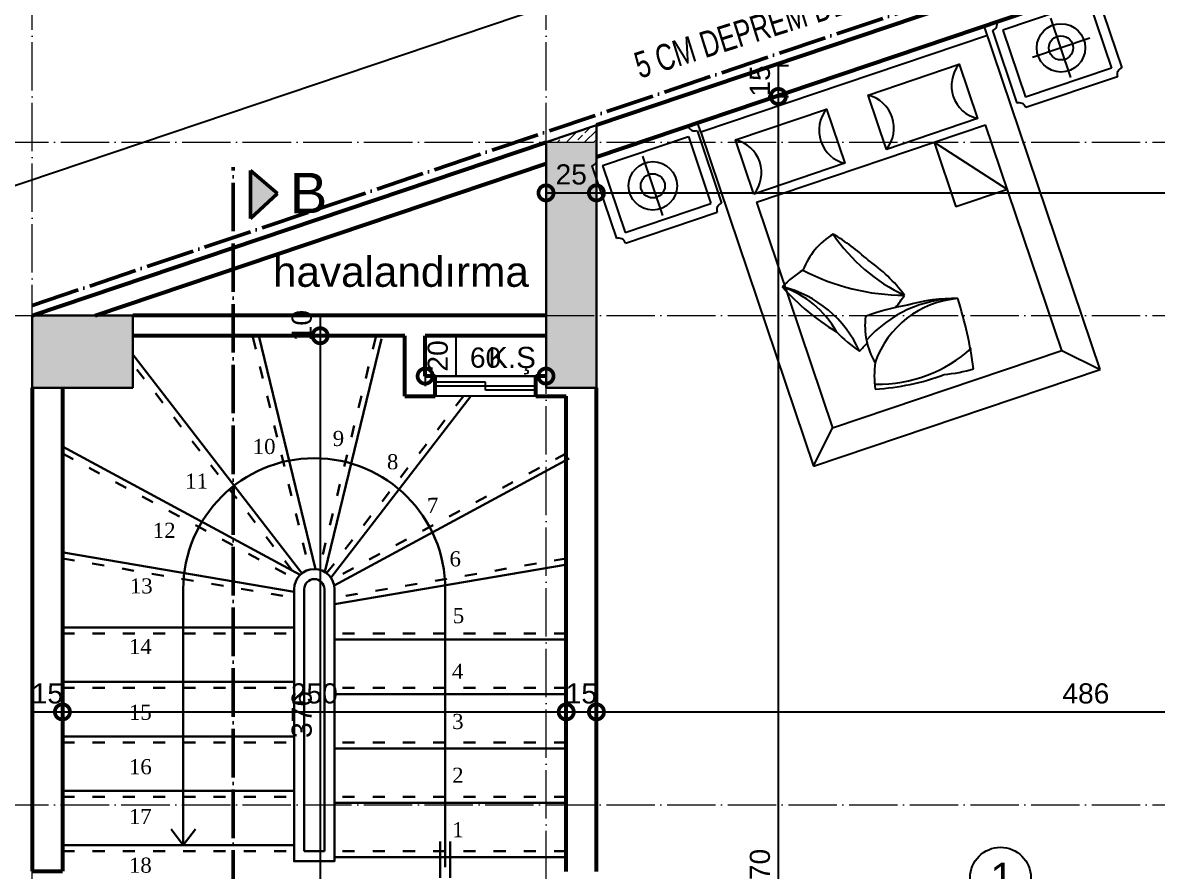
# Model space of a CAD drawing. Header units: millimetres. Extents: x 7519 to 33116, y -1769 to 3101.
# Drawn here: x 17785 to 18348, y 1821 to 2242 of the extents above; entities that cross this region are included whole.
import ezdxf
from ezdxf.enums import TextEntityAlignment as Align

# ---------------------------------------------------------------- set-up
doc = ezdxf.new("R2010")
doc.units = ezdxf.units.MM
doc.linetypes.add('ACAD_ISO03W100', pattern=[30, 12, -18])
doc.linetypes.add('ACAD_ISO04W100', pattern=[30, 24, -3, 0, -3])
for name, color, linetype, lineweight in [('duvar', 145, 'Continuous', 53), ('iç ölçü x', 20, 'Continuous', 9), ('KAPI', 42, 'Continuous', 25), ('kesit', 50, 'Continuous', 50), ('kolon', 1, 'Continuous', 30), ('KÜTÜPHANE', 34, 'Continuous', 30), ('tarama', 157, 'Continuous', 15), ('çizgi', 234, 'Continuous', 9)]:
    doc.layers.add(name, color=color, linetype=linetype, lineweight=lineweight)
doc.layers.add('家具', color=7, linetype='Continuous')
doc.styles.add('ARIAL', font='arial.ttf', dxfattribs={"height": 10})
doc.styles.add('emre', font='times.ttf')
doc.styles.get("Standard").update_dxf_attribs({"font": 'arial.ttf'})
doc.dimstyles.new('KESİT', dxfattribs={"dimscale": 0, "dimtxt": 10, "dimasz": 15, "dimexe": 5, "dimexo": 5, "dimgap": 4, "dimtad": 1, "dimdec": 0, "dimdsep": 46, "dimtxsty": 'ARIAL', "dimblk": 'DOTSMALL', "dimcen": -2, "dimclrd": 256, "dimclre": 8, "dimclrt": 4, "dimadec": 0, "dimazin": 0, "dimtfac": 0.533333, "dimtdec": 0, "dimtix": 1, "dimtmove": 2, "dimatfit": 3, "dimldrblk": 'DOTSMALL', "dimfxl": 35, "dimfxlon": 1, "dimtolj": 1, "dimarcsym": 0})

# ---------------------------------------------------------------- blocks, each defined once
blk = doc.blocks.new('_DotSmall')
at = {"color": 0, "linetype": 'ByBlock', "const_width": 0.5}
blk.add_lwpolyline([(-0.0625, 0, 1), (0.0625, 0, 1)], format="xyb", close=True, dxfattribs=at)
blk = doc.blocks.new('*D419')
at = {"layer": 'Defpoints', "color": 0, "transparency": 16777216}
for p in [(18744.61, 2486.6), (18750.83, 2468.14), (17775.58, 2139.11)]:
    blk.add_point(p, dxfattribs=at)
at = {"layer": 'iç ölçü x', "color": 8, "lineweight": -2, "transparency": 16777216}
for p, q in [((18749.24, 2472.88), (18743.01, 2491.33)), ((17773.99, 2143.84), (17767.76, 2162.3))]:
    blk.add_line(p, q, dxfattribs=at)
at = {"layer": 'iç ölçü x', "lineweight": -2, "transparency": 16777216}
blk.add_line((17769.36, 2157.56), (18744.61, 2486.6), dxfattribs=at)
at = {"layer": 'iç ölçü x', "lineweight": -2, "transparency": 16777216, "xscale": 15, "yscale": 15, "zscale": 15}
for p, rotation in [((18744.61, 2486.6), 18.64367488283391), ((17769.36, 2157.56), 198.6436748828339)]:
    blk.add_blockref('_DotSmall', p, dxfattribs=dict(at, rotation=rotation))
at = {"layer": 'iç ölçü x', "color": 4, "transparency": 16777216, "insert": (18254.07, 2330.71), "char_height": 10, "attachment_point": 5, "rotation": 18.6437, "style": 'ARIAL'}
blk.add_mtext('\\A1;1029', dxfattribs=at)
blk = doc.blocks.new('*D431')
at = {"layer": 'Defpoints', "color": 0, "transparency": 16777216}
for p in [(17728.51, 2097.04), (17789.76, 2097.04), (17789.76, 1285.89)]:
    blk.add_point(p, dxfattribs=at)
at = {"layer": 'iç ölçü x', "color": 8, "lineweight": -2, "transparency": 16777216}
for p, q in [((17763.51, 2097.04), (17723.51, 2097.04)), ((17763.51, 1285.89), (17723.51, 1285.89))]:
    blk.add_line(p, q, dxfattribs=at)
at = {"layer": 'iç ölçü x', "lineweight": -2, "transparency": 16777216}
blk.add_line((17728.51, 1285.89), (17728.51, 2097.04), dxfattribs=at)
at = {"layer": 'iç ölçü x', "lineweight": -2, "transparency": 16777216, "xscale": 15, "yscale": 15, "zscale": 15}
for p, rotation in [((17728.51, 2097.04), 90), ((17728.51, 1285.89), 270)]:
    blk.add_blockref('_DotSmall', p, dxfattribs=dict(at, rotation=rotation))
at = {"layer": 'iç ölçü x', "color": 4, "transparency": 16777216, "insert": (17719.41, 1691.47), "char_height": 10, "attachment_point": 5, "rotation": 90, "style": 'ARIAL'}
blk.add_mtext('\\A1;811', dxfattribs=at)
blk = doc.blocks.new('*D432')
at = {"layer": 'Defpoints', "color": 0, "transparency": 16777216}
for p in [(17728.51, 2183.07), (18044.76, 2183.07), (17789.76, 2097.04)]:
    blk.add_point(p, dxfattribs=at)
at = {"layer": 'iç ölçü x', "color": 8, "lineweight": -2, "transparency": 16777216}
for p, q in [((17763.51, 2183.07), (17723.51, 2183.07)), ((17763.51, 2097.04), (17723.51, 2097.04))]:
    blk.add_line(p, q, dxfattribs=at)
at = {"layer": 'iç ölçü x', "lineweight": -2, "transparency": 16777216}
blk.add_line((17728.51, 2097.04), (17728.51, 2183.07), dxfattribs=at)
at = {"layer": 'iç ölçü x', "lineweight": -2, "transparency": 16777216, "xscale": 15, "yscale": 15, "zscale": 15}
for p, rotation in [((17728.51, 2183.07), 90), ((17728.51, 2097.04), 270)]:
    blk.add_blockref('_DotSmall', p, dxfattribs=dict(at, rotation=rotation))
at = {"layer": 'iç ölçü x', "color": 4, "transparency": 16777216, "insert": (17719.41, 2140.06), "char_height": 10, "attachment_point": 5, "rotation": 90, "style": 'ARIAL'}
blk.add_mtext('\\A1;86', dxfattribs=at)
blk = doc.blocks.new('*D433')
at = {"layer": 'Defpoints', "color": 0, "transparency": 16777216}
for p in [(17728.51, 2399.07), (18685.03, 2399.07), (18044.76, 2183.07)]:
    blk.add_point(p, dxfattribs=at)
at = {"layer": 'iç ölçü x', "color": 8, "lineweight": -2, "transparency": 16777216}
for p, q in [((17763.51, 2399.07), (17723.51, 2399.07)), ((17763.51, 2183.07), (17723.51, 2183.07))]:
    blk.add_line(p, q, dxfattribs=at)
at = {"layer": 'iç ölçü x', "lineweight": -2, "transparency": 16777216}
blk.add_line((17728.51, 2183.07), (17728.51, 2399.07), dxfattribs=at)
at = {"layer": 'iç ölçü x', "lineweight": -2, "transparency": 16777216, "xscale": 15, "yscale": 15, "zscale": 15}
for p, rotation in [((17728.51, 2399.07), 90), ((17728.51, 2183.07), 270)]:
    blk.add_blockref('_DotSmall', p, dxfattribs=dict(at, rotation=rotation))
at = {"layer": 'iç ölçü x', "color": 4, "transparency": 16777216, "insert": (17719.41, 2291.07), "char_height": 10, "attachment_point": 5, "rotation": 90, "style": 'ARIAL'}
blk.add_mtext('\\A1;216', dxfattribs=at)
blk = doc.blocks.new('*D435')
at = {"layer": 'Defpoints', "color": 0, "transparency": 16777216}
for p in [(18044.75, 2157.3), (18069.76, 2157.89), (18069.76, 2157.3)]:
    blk.add_point(p, dxfattribs=at)
at = {"layer": 'iç ölçü x', "color": 8, "lineweight": -2, "transparency": 16777216}
for p, q in [((18044.75, 2157.89), (18044.75, 2162.89)), ((18069.76, 2157.89), (18069.76, 2162.89))]:
    blk.add_line(p, q, dxfattribs=at)
at = {"layer": 'iç ölçü x', "lineweight": -2, "transparency": 16777216}
blk.add_line((18044.75, 2157.89), (18069.76, 2157.89), dxfattribs=at)
at = {"layer": 'iç ölçü x', "lineweight": -2, "transparency": 16777216, "xscale": 15, "yscale": 15, "zscale": 15, "rotation": 180}
blk.add_blockref('_DotSmall', (18044.75, 2157.89), dxfattribs=at)
at = {"layer": 'iç ölçü x', "lineweight": -2, "transparency": 16777216, "xscale": 15, "yscale": 15, "zscale": 15}
blk.add_blockref('_DotSmall', (18069.76, 2157.89), dxfattribs=at)
at = {"layer": 'iç ölçü x', "color": 4, "transparency": 16777216, "insert": (18057.25, 2167), "char_height": 10, "attachment_point": 5, "style": 'ARIAL'}
blk.add_mtext('\\A1;25', dxfattribs=at)
blk = doc.blocks.new('*D437')
at = {"layer": 'Defpoints', "color": 0, "transparency": 16777216}
for p in [(17789.78, 1901.63), (17804.76, 1901.63), (17804.76, 1900.4)]:
    blk.add_point(p, dxfattribs=at)
at = {"layer": 'iç ölçü x', "color": 8, "lineweight": -2, "transparency": 16777216}
for p, q in [((17789.78, 1900.4), (17789.78, 1895.4)), ((17804.76, 1900.4), (17804.76, 1895.4))]:
    blk.add_line(p, q, dxfattribs=at)
at = {"layer": 'iç ölçü x', "lineweight": -2, "transparency": 16777216}
blk.add_line((17789.78, 1900.4), (17804.76, 1900.4), dxfattribs=at)
at = {"layer": 'iç ölçü x', "color": 4, "transparency": 16777216, "insert": (17797.27, 1909.51), "char_height": 10, "attachment_point": 5, "style": 'ARIAL'}
blk.add_mtext('\\A1;15', dxfattribs=at)
blk = doc.blocks.new('*D438')
at = {"layer": 'Defpoints', "color": 0, "transparency": 16777216}
for p in [(17804.76, 1901.63), (18054.76, 1900.4), (18054.76, 1900.4)]:
    blk.add_point(p, dxfattribs=at)
at = {"layer": 'iç ölçü x', "color": 8, "lineweight": -2, "transparency": 16777216}
for p, q in [((18054.76, 1900.4), (18054.76, 1905.4)), ((17804.76, 1900.4), (17804.76, 1895.4))]:
    blk.add_line(p, q, dxfattribs=at)
at = {"layer": 'iç ölçü x', "lineweight": -2, "transparency": 16777216}
blk.add_line((17804.76, 1900.4), (18054.76, 1900.4), dxfattribs=at)
at = {"layer": 'iç ölçü x', "lineweight": -2, "transparency": 16777216, "xscale": 15, "yscale": 15, "zscale": 15, "rotation": 180}
blk.add_blockref('_DotSmall', (17804.76, 1900.4), dxfattribs=at)
at = {"layer": 'iç ölçü x', "lineweight": -2, "transparency": 16777216, "xscale": 15, "yscale": 15, "zscale": 15}
blk.add_blockref('_DotSmall', (18054.76, 1900.4), dxfattribs=at)
at = {"layer": 'iç ölçü x', "color": 4, "transparency": 16777216, "insert": (17929.76, 1909.51), "char_height": 10, "attachment_point": 5, "style": 'ARIAL'}
blk.add_mtext('\\A1;250', dxfattribs=at)
blk = doc.blocks.new('*D439')
at = {"layer": 'Defpoints', "color": 0, "transparency": 16777216}
for p in [(18054.76, 1900.4), (18069.76, 1900.4), (18069.76, 1900.4)]:
    blk.add_point(p, dxfattribs=at)
at = {"layer": 'iç ölçü x', "color": 8, "lineweight": -2, "transparency": 16777216}
for p, q in [((18054.76, 1900.4), (18054.76, 1905.4)), ((18069.76, 1900.4), (18069.76, 1905.4))]:
    blk.add_line(p, q, dxfattribs=at)
at = {"layer": 'iç ölçü x', "lineweight": -2, "transparency": 16777216}
blk.add_line((18054.76, 1900.4), (18069.76, 1900.4), dxfattribs=at)
at = {"layer": 'iç ölçü x', "color": 4, "transparency": 16777216, "insert": (18062.26, 1909.51), "char_height": 10, "attachment_point": 5, "style": 'ARIAL'}
blk.add_mtext('\\A1;15', dxfattribs=at)
blk = doc.blocks.new('*D451')
at = {"layer": 'Defpoints', "color": 0, "transparency": 16777216}
for p in [(17930.88, 2097.04), (17930.87, 2087.02), (17932.66, 2087.02)]:
    blk.add_point(p, dxfattribs=at)
at = {"layer": 'iç ölçü x', "color": 8, "lineweight": -2, "transparency": 16777216}
for p, q in [((17932.66, 2097.04), (17937.66, 2097.04)), ((17932.66, 2087.02), (17937.66, 2087.02))]:
    blk.add_line(p, q, dxfattribs=at)
at = {"layer": 'iç ölçü x', "lineweight": -2, "transparency": 16777216}
blk.add_line((17932.66, 2097.04), (17932.66, 2087.02), dxfattribs=at)
at = {"layer": 'iç ölçü x', "color": 4, "transparency": 16777216, "insert": (17923.55, 2092.03), "char_height": 10, "attachment_point": 5, "rotation": 90, "style": 'ARIAL'}
blk.add_mtext('\\A1;10', dxfattribs=at)
blk = doc.blocks.new('*D452')
at = {"layer": 'Defpoints', "color": 0, "transparency": 16777216}
for p in [(17930.87, 2087.02), (17932.66, 1711.22), (17932.66, 1711.22)]:
    blk.add_point(p, dxfattribs=at)
at = {"layer": 'iç ölçü x', "color": 8, "lineweight": -2, "transparency": 16777216}
for p, q in [((17932.66, 2087.02), (17937.66, 2087.02)), ((17932.66, 1711.22), (17927.66, 1711.22))]:
    blk.add_line(p, q, dxfattribs=at)
at = {"layer": 'iç ölçü x', "lineweight": -2, "transparency": 16777216}
blk.add_line((17932.66, 2087.02), (17932.66, 1711.22), dxfattribs=at)
at = {"layer": 'iç ölçü x', "lineweight": -2, "transparency": 16777216, "xscale": 15, "yscale": 15, "zscale": 15}
for p, rotation in [((17932.66, 2087.02), 90), ((17932.66, 1711.22), 270)]:
    blk.add_blockref('_DotSmall', p, dxfattribs=dict(at, rotation=rotation))
at = {"layer": 'iç ölçü x', "color": 4, "transparency": 16777216, "insert": (17923.55, 1899.12), "char_height": 10, "attachment_point": 5, "rotation": 90, "style": 'ARIAL'}
blk.add_mtext('\\A1;376', dxfattribs=at)
blk = doc.blocks.new('*D473')
at = {"layer": 'Defpoints', "color": 0, "lineweight": 100, "transparency": 16777216}
for p in [(18069.76, 2157.43), (18685.06, 2157.89), (18685.06, 2157.89)]:
    blk.add_point(p, dxfattribs=at)
at = {"layer": 'iç ölçü x', "color": 8, "lineweight": -2, "transparency": 16777216}
for p, q in [((18069.76, 2157.89), (18069.76, 2162.89)), ((18685.06, 2157.89), (18685.06, 2162.89))]:
    blk.add_line(p, q, dxfattribs=at)
at = {"layer": 'iç ölçü x', "lineweight": -2, "transparency": 16777216}
blk.add_line((18069.76, 2157.89), (18685.06, 2157.89), dxfattribs=at)
at = {"layer": 'iç ölçü x', "lineweight": -2, "transparency": 16777216, "xscale": 15, "yscale": 15, "zscale": 15, "rotation": 180}
blk.add_blockref('_DotSmall', (18069.76, 2157.89), dxfattribs=at)
at = {"layer": 'iç ölçü x', "lineweight": -2, "transparency": 16777216, "xscale": 15, "yscale": 15, "zscale": 15}
blk.add_blockref('_DotSmall', (18685.06, 2157.89), dxfattribs=at)
at = {"layer": 'iç ölçü x', "color": 4, "transparency": 16777216, "insert": (18377.41, 2167), "char_height": 10, "attachment_point": 5, "style": 'ARIAL'}
blk.add_mtext('\\A1;615', dxfattribs=at)
blk = doc.blocks.new('*D474')
at = {"layer": 'Defpoints', "color": 0, "transparency": 16777216}
for p in [(18069.76, 1917.79), (18555.53, 1900.4), (18555.53, 1879.34)]:
    blk.add_point(p, dxfattribs=at)
at = {"layer": 'iç ölçü x', "color": 8, "lineweight": -2, "transparency": 16777216}
for p, q in [((18069.76, 1912.79), (18069.76, 1895.4)), ((18555.53, 1884.34), (18555.53, 1905.4))]:
    blk.add_line(p, q, dxfattribs=at)
at = {"layer": 'iç ölçü x', "lineweight": -2, "transparency": 16777216}
blk.add_line((18069.76, 1900.4), (18555.53, 1900.4), dxfattribs=at)
at = {"layer": 'iç ölçü x', "lineweight": -2, "transparency": 16777216, "xscale": 15, "yscale": 15, "zscale": 15, "rotation": 180}
blk.add_blockref('_DotSmall', (18069.76, 1900.4), dxfattribs=at)
at = {"layer": 'iç ölçü x', "lineweight": -2, "transparency": 16777216, "xscale": 15, "yscale": 15, "zscale": 15}
blk.add_blockref('_DotSmall', (18555.53, 1900.4), dxfattribs=at)
at = {"layer": 'iç ölçü x', "color": 4, "transparency": 16777216, "insert": (18312.64, 1909.51), "char_height": 10, "attachment_point": 5, "style": 'ARIAL'}
blk.add_mtext('\\A1;486', dxfattribs=at)
blk = doc.blocks.new('*D467')
at = {"layer": 'Defpoints', "color": 0, "transparency": 16777216}
for p in [(18160.04, 2205.73), (18162.54, 2205.73), (18160.04, 1435.89)]:
    blk.add_point(p, dxfattribs=at)
at = {"layer": 'iç ölçü x', "color": 8, "lineweight": -2, "transparency": 16777216}
for p, q in [((18160.04, 2205.73), (18155.04, 2205.73)), ((18160.04, 1435.89), (18155.04, 1435.89))]:
    blk.add_line(p, q, dxfattribs=at)
at = {"layer": 'iç ölçü x', "lineweight": -2, "transparency": 16777216}
blk.add_line((18160.04, 1435.89), (18160.04, 2205.73), dxfattribs=at)
at = {"layer": 'iç ölçü x', "lineweight": -2, "transparency": 16777216, "xscale": 15, "yscale": 15, "zscale": 15}
for p, rotation in [((18160.04, 2205.73), 90), ((18160.04, 1435.89), 270)]:
    blk.add_blockref('_DotSmall', p, dxfattribs=dict(at, rotation=rotation))
at = {"layer": 'iç ölçü x', "color": 4, "transparency": 16777216, "insert": (18150.93, 1820.81), "char_height": 10, "attachment_point": 5, "rotation": 90, "style": 'ARIAL'}
blk.add_mtext('\\A1;770', dxfattribs=at)
blk = doc.blocks.new('*D472')
at = {"layer": 'Defpoints', "color": 0, "transparency": 16777216}
for p in [(18157.5, 2221.1), (18160.04, 2221.1), (18158.85, 2205.73)]:
    blk.add_point(p, dxfattribs=at)
at = {"layer": 'iç ölçü x', "color": 8, "lineweight": -2, "transparency": 16777216}
for p, q in [((18160.04, 2221.1), (18165.04, 2221.1)), ((18160.04, 2205.73), (18165.04, 2205.73))]:
    blk.add_line(p, q, dxfattribs=at)
at = {"layer": 'iç ölçü x', "lineweight": -2, "transparency": 16777216}
blk.add_line((18160.04, 2205.73), (18160.04, 2221.1), dxfattribs=at)
at = {"layer": 'iç ölçü x', "color": 4, "transparency": 16777216, "insert": (18150.93, 2213.42), "char_height": 10, "attachment_point": 5, "rotation": 90, "style": 'ARIAL'}
blk.add_mtext('\\A1;15', dxfattribs=at)
blk = doc.blocks.new('A$C65B81EC1')
at = {"layer": 'duvar'}
for p, q in [((-25.01, -9.97), (-25.01, 0.03)), ((25, -10), (25, 0))]:
    blk.add_line(p, q, dxfattribs=at)
at = {"layer": 'KAPI'}
for points in [[(25, 0), (-25, 0)], [(0, -3), (-25, -3)], [(25, -5), (-25, -5)], [(0, -7), (0, -3)], [(25, -10), (-25, -10)], [(25, -7), (0, -7)]]:
    blk.add_lwpolyline(points, dxfattribs=at)
blk = doc.blocks.new('*D682')
at = {"layer": 'Defpoints', "color": 0, "transparency": 16777216}
for p in [(17984.76, 2087), (18000.16, 2087), (17984.76, 2067)]:
    blk.add_point(p, dxfattribs=at)
at = {"layer": 'iç ölçü x', "color": 8, "lineweight": -2, "transparency": 16777216}
for p, q in [((17989.76, 2087), (18005.16, 2087)), ((17989.76, 2067), (18005.16, 2067))]:
    blk.add_line(p, q, dxfattribs=at)
at = {"layer": 'iç ölçü x', "lineweight": -2, "transparency": 16777216}
blk.add_line((18000.16, 2067), (18000.16, 2087), dxfattribs=at)
at = {"layer": 'iç ölçü x', "color": 4, "transparency": 16777216, "insert": (17991.05, 2077), "char_height": 10, "attachment_point": 5, "rotation": 90, "style": 'ARIAL'}
blk.add_mtext('\\A1;20', dxfattribs=at)
blk = doc.blocks.new('*D683')
at = {"layer": 'Defpoints', "color": 0, "transparency": 16777216}
for p in [(17984.76, 2077), (18044.73, 2077), (18044.73, 2067)]:
    blk.add_point(p, dxfattribs=at)
at = {"layer": 'iç ölçü x', "color": 8, "lineweight": -2, "transparency": 16777216}
for p, q in [((17984.76, 2072), (17984.76, 2062)), ((18044.73, 2072), (18044.73, 2062))]:
    blk.add_line(p, q, dxfattribs=at)
at = {"layer": 'iç ölçü x', "lineweight": -2, "transparency": 16777216}
blk.add_line((17984.76, 2067), (18044.73, 2067), dxfattribs=at)
at = {"layer": 'iç ölçü x', "lineweight": -2, "transparency": 16777216, "xscale": 15, "yscale": 15, "zscale": 15, "rotation": 180}
blk.add_blockref('_DotSmall', (17984.76, 2067), dxfattribs=at)
at = {"layer": 'iç ölçü x', "lineweight": -2, "transparency": 16777216, "xscale": 15, "yscale": 15, "zscale": 15}
blk.add_blockref('_DotSmall', (18044.73, 2067), dxfattribs=at)
at = {"layer": 'iç ölçü x', "color": 4, "transparency": 16777216, "insert": (18014.75, 2076.1), "char_height": 10, "attachment_point": 5, "style": 'ARIAL'}
blk.add_mtext('\\A1;60', dxfattribs=at)

msp = doc.modelspace()

# ---------------------------------------------------------------- hatches: boundary and pattern name
at = {"layer": 'kesit'}
h = msp.add_hatch(color=256, dxfattribs=at)
h.dxf.hatch_style = 1
h.paths.add_polyline_path([(17911.502, 2157.58), (17898.022, 2169.003), (17898.022, 2145.138)])
at = {"layer": 'tarama'}
h = msp.add_hatch(dxfattribs=at)
h.set_pattern_fill('ANSI33', color=256)
h.set_pattern_definition([(45, (-20204.8364, 0), (-4.4901281, 4.4901281), []), (45, (-20200.346, 0), (-4.4901281, 4.4901281), [3.175, -1.5875])])
h.paths.add_polyline_path([(17839.756, 2097.044), (17789.779, 2097.044), (17789.779, 2061.221), (17839.756, 2061.221)])
h.paths.add_polyline_path([(18069.756, 2164.723), (18067.559, 2171.237, 0.2341603), (18069.756, 2173.435), (18069.756, 2175.673), (18069.756, 2183.069), (18044.756, 2183.069), (18044.756, 2097.044), (18069.756, 2097.044)])
h.paths.add_polyline_path([(18069.756, 2097.044), (18044.756, 2097.044), (18044.756, 2061.221), (18054.756, 2061.219), (18069.756, 2061.219)])
h.paths.add_polyline_path([(18520.027, 2343.404), (18496.338, 2335.413), (18509.124, 2297.512), (18532.813, 2305.503)])
h = msp.add_hatch(dxfattribs=at)
h.set_pattern_fill('ANSI33', color=256)
h.set_pattern_definition([(45, (-3246.1844, -106.834), (-4.490128, 4.490128), []), (45, (-3241.694, -106.834), (-4.490128, 4.490128), [3.175, -1.5875])])
h.paths.add_polyline_path([(18069.756, 2183.069), (18069.756, 2191.503), (18044.756, 2183.069), (18044.756, 2183.069)])

# ---------------------------------------------------------------- linework, layer by layer
msp.add_circle((18270.277, 1818.149), 15.085)
at = {"layer": 'duvar'}
for p, q in [((18501.133, 2321.2), (18069.756, 2175.673)), ((17789.756, 2097.061), (18044.733, 2183.069)), ((17820.991, 2097.044), (18044.756, 2172.523)), ((18044.735, 2096.993), (17839.756, 2097.044)), ((17974.761, 2087.003), (17839.756, 2087.037)), ((17974.761, 2057.003), (17974.761, 2087.003)), ((18044.738, 2086.992), (17984.761, 2087.001)), ((17984.761, 2067.001), (17984.761, 2087.001)), ((17989.744, 2067), (17984.761, 2067.001)), ((18044.738, 2066.992), (18039.749, 2066.993)), ((17789.756, 2061.221), (17789.756, 1821.318)), ((17804.756, 2061.221), (17804.756, 1821.322)), ((18069.756, 1821.218), (18069.756, 2061.219)), ((17974.761, 2057.003), (17989.744, 2057.003)), ((18039.747, 2056.997), (18054.756, 2056.99)), ((18054.756, 1821.218), (18054.756, 2056.99)), ((18054.761, 2056.99), (18054.756, 2056.99)), ((17789.733, 1821.318), (17804.756, 1821.322))]:
    msp.add_line(p, q, dxfattribs=at)
msp.add_lwpolyline([(18635.035, 2382.203), (18069.756, 2191.503)], dxfattribs=at)
at = {"layer": 'iç ölçü x', "linetype": 'ACAD_ISO04W100', "lineweight": 50}
msp.add_line((17789.779, 2102.061), (18685.035, 2404.071), dxfattribs=at)
at = {"layer": 'kesit', "linetype": 'ACAD_ISO04W100'}
msp.add_line((17889.506, 1175.629), (17889.506, 2170.663), dxfattribs=at)
at = {"layer": 'kesit'}
for p, q in [((17898.022, 2169.003), (17911.502, 2157.58)), ((17898.022, 2169.003), (17898.022, 2145.138)), ((17911.502, 2157.58), (17898.022, 2145.138))]:
    msp.add_line(p, q, dxfattribs=at)
at = {"layer": 'kolon'}
for points in [[(18054.756, 2061.219), (18069.756, 2061.219), (18069.756, 2175.673), (18069.756, 2191.503), (18069.756, 2191.503), (18044.755, 2183.069), (18044.733, 2061.221)], [(17839.756, 2061.221), (17789.756, 2061.221), (17789.756, 2097.044), (17839.756, 2097.044)]]:
    msp.add_lwpolyline(points, close=True, dxfattribs=at)
at = {"layer": 'KÜTÜPHANE', "linetype": 'ACAD_ISO03W100', "ltscale": 0.5}
for p, q in [((17899.25, 2086.273), (17927.385, 1970.988)), ((17960.262, 2086.273), (17932.127, 1970.988)), ((17918.744, 1970.62), (17839.756, 2072.858)), ((17935.87, 1969.187), (18003.714, 2057.001)), ((17804.756, 2028.682), (17920.955, 1966.02)), ((18054.756, 2028.682), (17938.558, 1966.02)), ((17804.756, 1976.488), (17919.756, 1956.971)), ((18054.756, 1976.488), (17939.756, 1956.971)), ((17804.756, 1939.273), (17919.756, 1939.273)), ((18054.756, 1939.273), (17939.756, 1939.273)), ((17804.756, 1912.273), (17919.756, 1912.273)), ((18054.756, 1912.273), (17939.756, 1912.273)), ((17804.756, 1885.273), (17919.756, 1885.273)), ((18054.756, 1885.273), (17939.756, 1885.273)), ((17804.756, 1858.273), (17919.756, 1858.273)), ((18054.756, 1858.273), (17939.756, 1858.273)), ((17804.756, 1831.273), (17919.756, 1831.273)), ((18054.756, 1831.273), (17939.756, 1831.273))]:
    msp.add_line(p, q, dxfattribs=at)
at = {"layer": 'KÜTÜPHANE'}
for p, q in [((17902.165, 2086.985), (17930.409, 1971.252)), ((17963.177, 2085.562), (17934.933, 1969.83)), ((17923.643, 1969.187), (17839.756, 2077.765)), ((17937.963, 1966.988), (18007.505, 2057.001)), ((17804.756, 2032.09), (17922.784, 1968.442)), ((18056.18, 2026.041), (17939.577, 1963.161)), ((17805.258, 1979.446), (17919.756, 1960.014)), ((18055.258, 1973.53), (17939.756, 1953.928)), ((17864.756, 1961.273), (17864.756, 1834.273)), ((17924.756, 1961.273), (17924.756, 1831.273)), ((17934.756, 1961.273), (17934.756, 1831.273)), ((17994.756, 1961.273), (17994.756, 1823.293)), ((17804.756, 1942.273), (17919.756, 1942.273)), ((18054.756, 1936.273), (17939.756, 1936.273)), ((17804.756, 1915.273), (17919.756, 1915.273)), ((18054.756, 1909.273), (17939.756, 1909.273)), ((17804.756, 1888.273), (17919.756, 1888.273)), ((18054.756, 1882.273), (17939.756, 1882.273)), ((17804.756, 1861.273), (17919.756, 1861.273)), ((18054.756, 1855.273), (17939.756, 1855.273)), ((17858.719, 1842.193), (17864.756, 1834.273)), ((17870.793, 1842.193), (17864.756, 1834.273)), ((17992.265, 1836.105), (17992.265, 1818.097)), ((17997.248, 1836.105), (17997.248, 1818.097)), ((17804.756, 1834.273), (17919.756, 1834.273)), ((17934.756, 1831.273), (17924.756, 1831.273)), ((18054.756, 1828.273), (17939.756, 1828.273))]:
    msp.add_line(p, q, dxfattribs=at)
msp.add_lwpolyline([(17939.756, 1961.273, 1), (17919.756, 1961.273), (17919.756, 1826.273), (17939.756, 1826.273)], format="xyb", close=True, dxfattribs=at)
for radius in [65, 5]:
    msp.add_arc((17929.756, 1961.273), radius, 0, 180, dxfattribs=at)
at = {"layer": 'çizgi', "linetype": 'ACAD_ISO04W100'}
for p, q in [((17789.779, 1094.941), (17789.779, 2533.605)), ((18044.756, 1094.941), (18044.756, 2533.605)), ((17623.303, 2183.069), (18904.739, 2183.069)), ((17623.297, 2097.044), (18904.733, 2097.044)), ((17623.288, 1854.336), (18904.724, 1854.336))]:
    msp.add_line(p, q, dxfattribs=at)
at = {"layer": '家具', "color": 1}
for p, q in [((18314.089, 2252.948), (18271.45, 2238.564)), ((18314.089, 2252.948), (18325.277, 2219.784)), ((18305.229, 2215.209), (18295.334, 2244.541)), ((18271.45, 2238.564), (18282.638, 2205.4)), ((18314.631, 2234.68), (18286.193, 2225.086)), ((18325.277, 2219.784), (18282.638, 2205.4)), ((18072.776, 2171.414), (18115.415, 2185.799)), ((18115.415, 2185.799), (18126.603, 2152.635)), ((18102.686, 2146.755), (18092.791, 2176.087)), ((18072.776, 2171.414), (18083.964, 2138.251)), ((18083.964, 2138.251), (18126.603, 2152.635))]:
    msp.add_line(p, q, dxfattribs=at)
at = {"layer": '家具'}
for p, q in [((18318.347, 2255.968), (18330.494, 2219.961)), ((18119.987, 2192.822), (18262.145, 2240.78)), ((18266.233, 2238.387), (18278.38, 2202.38)), ((18328.297, 2215.526), (18282.815, 2200.183)), ((18069.756, 2175.673), (18115.238, 2191.016)), ((18119.673, 2188.819), (18131.82, 2152.812)), ((18067.559, 2171.237), (18079.706, 2135.231)), ((18084.141, 2133.034), (18129.623, 2148.377))]:
    msp.add_line(p, q, dxfattribs=at)
at = {"layer": '家具', "linetype": 'ByBlock'}
for p, q in [((18263.781, 2235.93), (18121.623, 2187.972)), ((18319.683, 2070.224), (18262.145, 2240.78)), ((18121.623, 2187.972), (18119.987, 2192.822)), ((18149.129, 2153.363), (18262.862, 2191.731)), ((18300.675, 2079.642), (18262.862, 2191.731)), ((18121.623, 2187.972), (18177.525, 2022.266)), ((18149.129, 2153.363), (18186.943, 2041.274)), ((18186.943, 2041.274), (18300.675, 2079.642)), ((18177.525, 2022.266), (18319.683, 2070.224))]:
    msp.add_line(p, q, dxfattribs=at)
at = {"layer": '家具', "color": 1, "linetype": 'Continuous', "ltscale": 10}
for p, q in [((18237.283, 2183.102), (18273.723, 2159.535)), ((18237.283, 2183.102), (18248.145, 2150.906)), ((18273.723, 2159.535), (18248.145, 2150.906)), ((18300.675, 2079.642), (18319.683, 2070.224)), ((18177.525, 2022.266), (18186.943, 2041.274))]:
    msp.add_line(p, q, dxfattribs=at)
at = {"layer": '家具', "color": 1, "linetype": 'Continuous'}
for points in [[(18213.625, 2179.494), (18204.542, 2206.419), (18249.765, 2221.675), (18258.848, 2194.751)], [(18147.865, 2157.31), (18138.782, 2184.235), (18184.005, 2199.491), (18193.088, 2172.566)]]:
    msp.add_lwpolyline(points, close=True, dxfattribs=at)
at = {"layer": '家具', "color": 1}
for centre in [(18300.292, 2229.843), (18097.75, 2161.389)]:
    msp.add_circle(centre, 12, dxfattribs=at)
at = {"layer": '家具'}
for centre in [(18300.292, 2229.843), (18097.75, 2161.389)]:
    msp.add_circle(centre, 6, dxfattribs=at)
for centre, radius, start, end in [((18265.114, 2241.703), 3.5, 288.6421, 18.6421), ((18331.613, 2216.645), 3.5, 108.6421, 198.6421), ((18279.499, 2199.064), 3.5, 18.6421, 108.6421), ((18118.554, 2192.135), 3.5, 198.6421, 288.6421), ((18066.44, 2174.554), 3.5, 288.6421, 18.6421), ((18132.939, 2149.496), 3.5, 108.6421, 198.6421), ((18080.825, 2131.915), 3.5, 18.6421, 108.6421), ((18205.668, 2106.803), 35.754, 121.12029, 159.10464), ((18137.342, 2052.114), 98.795, 47.13922, 59.69867), ((18159.752, 2059.777), 78.737, 36.99476, 55.32722), ((18201.179, 2073.005), 54.799, 121.84553, 135.67833), ((18040.691, 2230.418), 219.768, 323.93868, 325.88393), ((18239.144, 2004.469), 98.795, 98.70283, 111.26229), ((18247.072, 2026.786), 78.737, 88.55837, 106.89084), ((18039.396, 2039.605), 219.768, 8.13054, 17.44754), ((18238.78, 2091.986), 35.754, 172.68391, 210.66826), ((18241.777, 2139.876), 73.404, 223.90111, 235.57725), ((18040.691, 2230.418), 219.768, 316.56692, 318.02141), ((18262.463, 2067.459), 54.799, 173.40915, 187.24195), ((18201.455, 2176.881), 116.519, 273.26988, 290.52658), ((18235.321, 2140.83), 73.404, 275.46473, 287.14086)]:
    msp.add_arc(centre, radius, start, end, dxfattribs=at)
at = {"layer": '家具', "color": 1, "linetype": 'Continuous', "ltscale": 10}
for centre, start, end in [((18262.758, 2211.064), 140.76227, 256.52193), ((18200.632, 2190.106), 320.76227, 76.52193), ((18196.998, 2188.88), 140.76227, 256.52193), ((18134.872, 2167.921), 320.76227, 76.52193)]:
    msp.add_arc(centre, 16.776, start, end, dxfattribs=at)
at = {"layer": '家具', "color": 1}
for centre, radius, start, end in [((18259.309, 2186.017), 86.97, 213.97811, 245.06138), ((18222.504, 2215.136), 107.98, 242.27268, 270.0709), ((18248.963, 2188.813), 116.519, 221.70627, 238.96296), ((18146.354, 2065.068), 48.792, 29.34075, 71.32848), ((18148.61, 2056.34), 56.554, 23.98122, 76.33159), ((18249.533, 2044.652), 60.849, 90.45215, 138.77722), ((18253.07, 2057.925), 47.742, 94.82705, 160.64376), ((18209.637, 2131.842), 68.851, 268.93572, 312.2835)]:
    msp.add_arc(centre, radius, start, end, dxfattribs=at)

# ---------------------------------------------------------------- block references
at = {"layer": 'iç ölçü x'}
msp.add_blockref('A$C65B81EC1', (18014.749, 2066.997), dxfattribs=at)

# ---------------------------------------------------------------- texts
for s, height, p in [('havalandırma ', 15, (17909.266, 2111.303)), ('K.Ş', 10.5, (18016.065, 2071.011)), ('1', 15, (18265.232, 1810.618))]:
    msp.add_text(s, height=height).set_placement(p)
at = {"layer": 'iç ölçü x', "linetype": 'ACAD_ISO04W100', "lineweight": 50, "width": 0.7}
msp.add_text('5 CM DEPREM DERZİ', height=13, rotation=17.42129, dxfattribs=at).set_placement((18091.273, 2214.535))
at = {"layer": 'kesit', "insert": (17917.557, 2167.833), "char_height": 20, "attachment_point": 1}
msp.add_mtext_dynamic_manual_height_columns('B', width=28.60198, gutter_width=12.5, heights=[0], dxfattribs=at)
at = {"layer": 'KÜTÜPHANE', "style": 'emre'}
for s, p in [('9', (17941.737, 2036.071)), ('10', (17904.849, 2032.077)), ('8', (17968.626, 2024.522)), ('11', (17871.303, 2014.931)), ('7', (17988.493, 2002.858)), ('12', (17855.251, 1990.478)), ('6', (17999.674, 1976.345)), ('13', (17843.891, 1962.911)), ('5', (18001.309, 1948.159)), ('14', (17843.415, 1932.832)), ('4', (18000.924, 1920.57)), ('15', (17843.415, 1900.212)), ('3', (18000.995, 1895.654)), ('16', (17843.415, 1873.212)), ('2', (18000.995, 1868.97)), ('17', (17843.415, 1848.493)), ('1', (18000.995, 1841.97)), ('18', (17843.415, 1824.339))]:
    msp.add_text(s, height=7.5, rotation=0.24531, dxfattribs=at).set_placement(p, align=Align.MIDDLE_CENTER)

# ---------------------------------------------------------------- dimensions: what is measured, and where the dimension line sits
at = {"layer": 'iç ölçü x'}
dim = msp.add_aligned_dim(p1=(17775.585, 2139.106), p2=(18750.834, 2468.142), distance=19.477, dimstyle='KESİT', override={"dimscale": 1}, dxfattribs=at)
dim.commit()
dim.dimension.update_dxf_attribs({"geometry": '*D419', "text_midpoint": (18254.072, 2330.707)})
for base, p1, p2, picture, middle in [((17728.512, 2399.071), (18044.756, 2183.069), (18685.035, 2399.071), '*D433', (17719.406, 2291.07)), ((18160.039, 2221.104), (18158.848, 2205.728), (18157.501, 2221.104), '*D472', (18150.934, 2213.416)), ((18160.039, 2205.728), (18160.039, 1435.894), (18162.539, 2205.728), '*D467', (18150.934, 1820.811)), ((17728.512, 2183.069), (17789.756, 2097.044), (18044.756, 2183.069), '*D432', (17719.406, 2140.056)), ((17728.512, 2097.044), (17789.756, 1285.894), (17789.756, 2097.044), '*D431', (17719.406, 1691.469)), ((17932.658, 1711.219), (17930.873, 2087.017), (17932.658, 1711.219), '*D452', (17923.549, 1899.118)), ((18000.159, 2087.001), (17984.761, 2067.001), (17984.761, 2087.001), '*D682', (17991.053, 2077.001))]:
    dim = msp.add_linear_dim(base=base, p1=p1, p2=p2, angle=90, dimstyle='KESİT', override={"dimscale": 1}, dxfattribs=at)
    dim.commit()
    dim.dimension.update_dxf_attribs({"geometry": picture, "text_midpoint": middle})
for base, p1, p2, text, picture, middle in [((18069.756, 2157.894), (18044.75, 2157.299), (18069.756, 2157.299), '25', '*D435', (18057.253, 2167)), ((17804.756, 1900.404), (17789.779, 1901.627), (17804.756, 1901.627), '15', '*D437', (17797.268, 1909.51))]:
    dim = msp.add_linear_dim(base=base, p1=p1, p2=p2, text=text, dimstyle='KESİT', override={"dimscale": 1}, dxfattribs=at)
    dim.commit()
    dim.dimension.update_dxf_attribs({"geometry": picture, "text_midpoint": middle})
for base, p1, p2, picture, middle in [((18685.058, 2157.894), (18069.756, 2157.434), (18685.058, 2157.894), '*D473', (18377.407, 2167)), ((18044.733, 2066.997), (17984.761, 2077.001), (18044.733, 2077.001), '*D683', (18014.747, 2076.102)), ((18054.756, 1900.404), (17804.756, 1901.627), (18054.756, 1900.404), '*D438', (17929.756, 1909.51)), ((18069.756, 1900.404), (18054.756, 1900.404), (18069.756, 1900.404), '*D439', (18062.256, 1909.51)), ((18555.527, 1900.404), (18069.756, 1917.789), (18555.527, 1879.336), '*D474', (18312.642, 1909.51))]:
    dim = msp.add_linear_dim(base=base, p1=p1, p2=p2, dimstyle='KESİT', override={"dimscale": 1}, dxfattribs=at)
    dim.commit()
    dim.dimension.update_dxf_attribs({"geometry": picture, "text_midpoint": middle})
dim = msp.add_linear_dim(base=(17932.658, 2087.017), p1=(17930.875, 2097.044), p2=(17930.873, 2087.017), angle=90, text='10', dimstyle='KESİT', override={"dimscale": 1}, dxfattribs=at)
dim.commit()
dim.dimension.update_dxf_attribs({"geometry": '*D451', "text_midpoint": (17923.552, 2092.03)})

doc.saveas('drawing.dxf')
